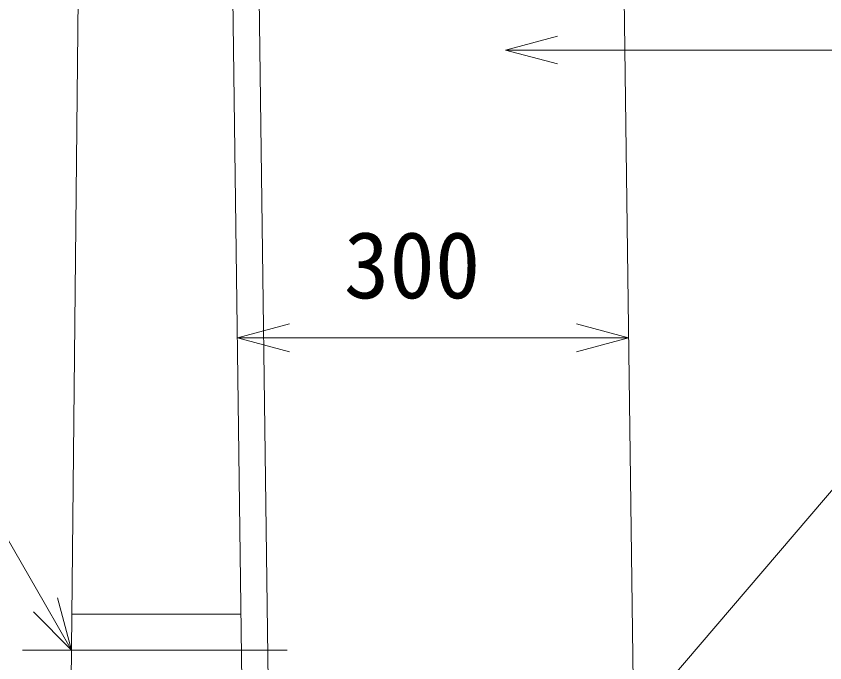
# Model space of a CAD drawing. Units: millimetres, scale not verified. Extents: x 0 to 252300, y 59400 to 118800.
# Drawn here: x 35735 to 38837, y 81042 to 83521 of the extents above; entities that cross this region are included whole.
import ezdxf
from ezdxf.enums import TextEntityAlignment as Align

# ---------------------------------------------------------------- set-up
doc = ezdxf.new("R2010")
doc.units = ezdxf.units.MM
doc.header["$LTSCALE"] = 300
for name, color, linetype, lineweight in [('0_2', 1, 'Continuous', 18), ('D-BMK', 2, 'Continuous', 18), ('D-STR', 1, 'Continuous', 18), ('D-STR-DIM', 7, 'Continuous', 18), ('D-STR-HTXT', 7, 'Continuous', 18)]:
    doc.layers.add(name, color=color, linetype=linetype, lineweight=lineweight)
doc.styles.add('ＭＳ ゴシック', font='')
doc.styles.get('ＭＳ ゴシック').set_extended_font_data('MS Gothic')

msp = doc.modelspace()

# ---------------------------------------------------------------- linework, layer by layer
at = {"layer": '0_2'}
for p, q in [((37611.7, 83391), (37811.7, 83444.6)), ((37811.7, 83337.4), (37611.7, 83391)), ((37611.7, 83391), (37811.7, 83391)), ((36583.8, 82287.1), (36783.8, 82340.7)), ((37884, 82340.7), (38084, 82287.1)), ((36783.8, 82233.5), (36583.8, 82287.1)), ((36583.8, 82287.1), (36783.8, 82287.1)), ((38084, 82287.1), (37884, 82233.5)), ((38084, 82287.1), (37884, 82287.1)), ((35947.9, 81090.7), (35894.4, 81290.7)), ((35947.9, 81090.7), (35847.9, 81263.9)), ((35801.5, 81237.1), (35947.9, 81090.7))]:
    msp.add_line(p, q, dxfattribs=at)
at = {"layer": 'D-BMK'}
msp.add_line((36774.9, 81090.7), (35758.9, 81090.7), dxfattribs=at)
at = {"layer": 'D-STR'}
for p, q in [((35912.9, 77590.7), (36002.9, 86590.7)), ((36626.9, 78990.7), (36541.9, 85490.7)), ((36727, 78990.7), (36642, 85490.7)), ((38123.8, 79240.7), (38042.1, 85490.7)), ((35949.3, 81228.2), (36597.7, 81228.2))]:
    msp.add_line(p, q, dxfattribs=at)
at = {"layer": 'D-STR-DIM'}
msp.add_line((37884, 82287.1), (36783.8, 82287.1), dxfattribs=at)
at = {"layer": 'D-STR-HTXT'}
for p, q in [((37811.7, 83391), (41994, 83391)), ((35847.9, 81263.9), (35104.6, 82551.4)), ((37892.1, 80568.7), (38899.9, 81744.7))]:
    msp.add_line(p, q, dxfattribs=at)

# ---------------------------------------------------------------- texts
at = {"layer": 'D-STR-DIM', "color": 1, "style": 'ＭＳ ゴシック'}
msp.add_text('300', height=256.6, dxfattribs=at).set_placement((36991.9, 82362.1), align=Align.BOTTOM_LEFT)

doc.saveas('drawing.dxf')
